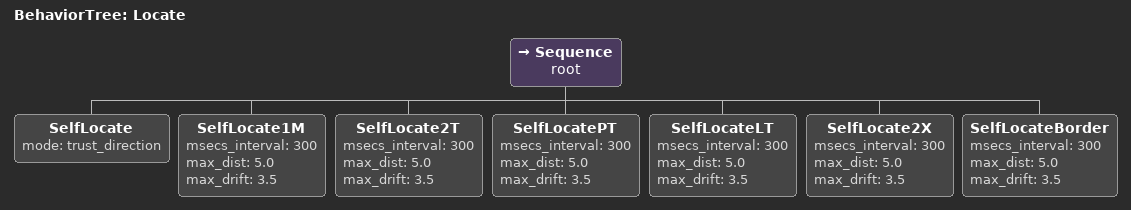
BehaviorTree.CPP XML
<!-- Localization module: combine multiple features to correct the pose. -->

<root BTCPP_format="4" >
  <BehaviorTree ID="Locate">
     <Sequence name="root">
        <SelfLocate mode="trust_direction" />
        <SelfLocate1M msecs_interval="300" max_dist="5.0" max_drift="3.5" />
        <SelfLocate2T msecs_interval="300" max_dist="5.0" max_drift="3.5" />
        <SelfLocatePT msecs_interval="300" max_dist="5.0" max_drift="3.5" />
        <SelfLocateLT msecs_interval="300" max_dist="5.0" max_drift="3.5" />
        <SelfLocate2X msecs_interval="300" max_dist="5.0" max_drift="3.5" />
        <SelfLocateBorder msecs_interval="300" max_dist="5.0" max_drift="3.5"/>
     </Sequence>
  </BehaviorTree>
</root>
